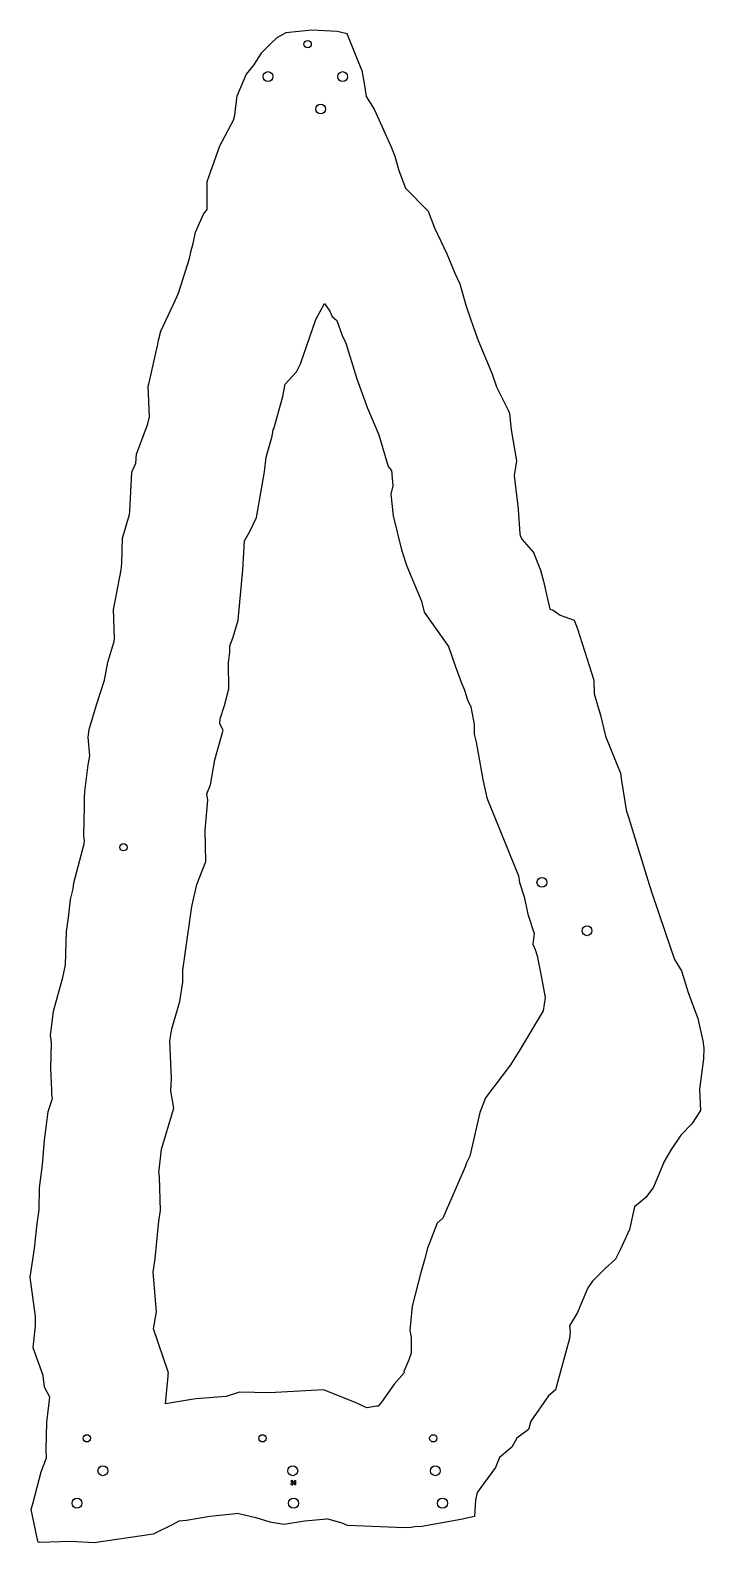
# Model space of a CAD drawing. Header units: millimetres. Extents: x 94 to 925, y 239 to 2105.
import ezdxf

# ---------------------------------------------------------------- set-up
doc = ezdxf.new("R2010")
doc.units = ezdxf.units.MM
doc.linetypes.add('SLD-Durchgehend', pattern=[0])

msp = doc.modelspace()

# ---------------------------------------------------------------- linework, layer by layer
at = {"color": 7, "linetype": 'SLD-Durchgehend', "lineweight": 25}
for p, q in [((398, 2095.4), (390.6, 2088.7)), ((409.2, 2101.5), (398, 2095.4)), ((441.4, 2104.9), (409.2, 2101.5)), ((472.5, 2103.2), (441.4, 2104.9)), ((485, 2100.5), (472.5, 2103.2)), ((503.1, 2055.6), (485, 2100.5)), ((378.7, 2076.7), (369.4, 2061.7)), ((390.6, 2088.7), (378.7, 2076.7)), ((369.4, 2061.7), (360.3, 2050.5)), ((503.1, 2055.6), (506.4, 2036.6)), ((360.3, 2050.5), (349, 2024.2)), ((506.4, 2036.6), (508.5, 2023.2)), ((346.3, 2000.2), (349, 2024.2)), ((508.5, 2023.2), (518.3, 2007.7)), ((344.7, 1993.8), (346.3, 2000.2)), ((518.3, 2007.7), (538.9, 1961.7)), ((327.9, 1962.1), (344.7, 1993.8)), ((316.2, 1929.8), (327.9, 1962.1)), ((538.9, 1961.7), (543.7, 1949.6)), ((543.7, 1949.6), (548.5, 1931.9)), ((312.3, 1918.3), (316.2, 1929.8)), ((548.5, 1931.9), (556.8, 1910.1)), ((312.1, 1883.7), (312.3, 1918.3)), ((556.8, 1910.1), (585, 1881.6)), ((297.9, 1855.7), (307.7, 1877.9)), ((307.7, 1877.9), (312.1, 1883.7)), ((585, 1881.6), (592.7, 1861)), ((294.9, 1841.8), (297.9, 1855.7)), ((592.7, 1861), (607.9, 1829.2)), ((290.5, 1823.1), (292.2, 1833.2)), ((292.2, 1833.2), (294.9, 1841.8)), ((607.9, 1829.2), (617.8, 1805.1)), ((276.6, 1780.5), (290.5, 1823.1)), ((617.8, 1805.1), (623.8, 1792.1)), ((623.8, 1792.1), (631.9, 1764.5)), ((270.7, 1766.9), (276.6, 1780.5)), ((254.8, 1733.5), (270.7, 1766.9)), ((446.1, 1748), (456.8, 1767.7)), ((456.8, 1767.7), (463.6, 1758.4)), ((463.6, 1758.4), (466.5, 1751.8)), ((631.9, 1764.5), (640.6, 1738.1)), ((427.1, 1693.3), (446.1, 1748)), ((466.5, 1751.8), (472.1, 1746.8)), ((472.1, 1746.8), (478.7, 1728.2)), ((640.6, 1738.1), (646.4, 1722.1)), ((240.1, 1668.1), (251.2, 1717.7)), ((251.2, 1717.7), (251.9, 1722.6)), ((251.9, 1722.6), (254.8, 1733.5)), ((478.7, 1728.2), (483.1, 1718.9)), ((483.1, 1718.9), (496.8, 1674.6)), ((646.4, 1722.1), (663.5, 1681.8)), ((408.2, 1668.1), (422.3, 1683.2)), ((422.3, 1683.2), (427.1, 1693.3)), ((663.5, 1681.8), (669.2, 1665.1)), ((239.2, 1666.2), (240.1, 1668.1)), ((241.1, 1627.7), (239.2, 1666.2)), ((405.6, 1653), (408.2, 1668.1)), ((496.8, 1674.6), (509.9, 1638.5)), ((669.2, 1665.1), (683.5, 1636.1)), ((394.3, 1613), (405.6, 1653)), ((238.8, 1619.3), (241.1, 1627.7)), ((509.9, 1638.5), (523.8, 1605.5)), ((683.5, 1636.1), (685.1, 1631.9)), ((685.1, 1631.9), (687.4, 1611.9)), ((224.9, 1582), (238.8, 1619.3)), ((392.2, 1603.9), (393.4, 1611.9)), ((393.4, 1611.9), (394.3, 1613)), ((523.8, 1605.5), (535.4, 1566.5)), ((687.4, 1611.9), (693.9, 1573.6)), ((384.8, 1578.2), (392.2, 1603.9)), ((219.1, 1559.5), (224.1, 1570.6)), ((224.1, 1570.6), (224.9, 1582)), ((383, 1560.1), (384.8, 1578.2)), ((693.9, 1573.6), (690.8, 1555.6)), ((216.9, 1511.6), (219.1, 1559.5)), ((372.8, 1503.6), (383, 1560.1)), ((535.4, 1566.5), (539.6, 1561.8)), ((539.6, 1561.8), (541.3, 1542.9)), ((690.8, 1555.6), (695.7, 1513.8)), ((541.3, 1542.9), (538.9, 1532.3)), ((538.9, 1532.3), (541.8, 1505.7)), ((216.2, 1507.5), (216.9, 1511.6)), ((695.7, 1513.8), (698, 1483.7)), ((207.7, 1478.1), (216.2, 1507.5)), ((364.7, 1486.4), (372.8, 1503.6)), ((541.8, 1505.7), (551.8, 1463.8)), ((206.8, 1447.2), (207.7, 1478.1)), ((356.1, 1439.3), (358, 1474.8)), ((358, 1474.8), (364.7, 1486.4)), ((698, 1483.7), (698.3, 1481.6)), ((698.3, 1481.6), (700.5, 1477)), ((700.5, 1477), (714.8, 1460.3)), ((551.8, 1463.8), (558.3, 1443.6)), ((714.8, 1460.3), (723.5, 1438.6)), ((196.9, 1391.9), (206.1, 1439.2)), ((206.1, 1439.2), (206.5, 1443.4)), ((206.5, 1443.4), (206.8, 1447.2)), ((350.3, 1377.1), (356.1, 1439.3)), ((558.3, 1443.6), (576.7, 1400.4)), ((723.5, 1438.6), (727.3, 1425)), ((727.3, 1425), (735, 1390.7)), ((576.7, 1400.4), (579.7, 1386.8)), ((196.4, 1390.4), (196.9, 1391.9)), ((197.9, 1354.2), (196.4, 1390.4)), ((579.7, 1386.8), (609.8, 1344.3)), ((735, 1390.7), (739.1, 1389.2)), ((739.1, 1389.2), (747.6, 1383)), ((747.6, 1383), (764.9, 1376.9)), ((344.1, 1355.9), (350.3, 1377.1)), ((764.9, 1376.9), (769.1, 1366.5)), ((769.1, 1366.5), (789.1, 1302.8)), ((189.4, 1325), (197.5, 1350.7)), ((197.5, 1350.7), (197.9, 1354.2)), ((339.9, 1345.5), (344.1, 1355.9)), ((340.2, 1337.5), (339.9, 1345.5)), ((609.8, 1344.3), (618.2, 1320.7)), ((185.3, 1302.8), (189.4, 1325)), ((338.3, 1324.4), (340.2, 1337.5)), ((338.7, 1292.2), (338.3, 1324.4)), ((618.2, 1320.7), (626.6, 1297.2)), ((175.4, 1272.7), (185.3, 1302.8)), ((333.4, 1271.8), (338.7, 1292.2)), ((626.6, 1297.2), (627.3, 1296.7)), ((627.3, 1296.7), (629.6, 1290.5)), ((629.6, 1290.5), (633.2, 1278.7)), ((789.1, 1302.8), (789.5, 1286)), ((166.7, 1242.2), (175.4, 1272.7)), ((328.1, 1255.1), (333.4, 1271.8)), ((633.2, 1278.7), (637.3, 1270)), ((637.3, 1270), (641.6, 1248.3)), ((789.5, 1286), (797.3, 1259.9)), ((327.9, 1249.2), (328.1, 1255.1)), ((797.3, 1259.9), (803.5, 1233.9)), ((165.4, 1232.5), (166.7, 1242.2)), ((167.4, 1209.4), (165.4, 1232.5)), ((321.5, 1204.7), (331.8, 1241.3)), ((331.8, 1241.3), (327.9, 1249.2)), ((641.6, 1248.3), (641.7, 1236.5)), ((641.7, 1236.5), (644, 1226.3)), ((803.5, 1233.9), (822.2, 1188.2)), ((644, 1226.3), (652.1, 1180.4)), ((161.2, 1165.6), (165.2, 1198.7)), ((165.2, 1198.7), (167.4, 1209.4)), ((316.1, 1173.7), (321.5, 1204.7)), ((652.1, 1180.4), (657.4, 1157.7)), ((822.2, 1188.2), (823.3, 1178.8)), ((823.3, 1178.8), (829.5, 1140.3)), ((160.7, 1159.1), (161.2, 1165.6)), ((160.9, 1148), (160.7, 1159.1)), ((311.8, 1162.9), (316.1, 1173.7)), ((313.1, 1154.7), (311.8, 1162.9)), ((657.4, 1157.7), (696.3, 1061.5)), ((160.1, 1110.9), (160.9, 1148)), ((309.8, 1117.6), (313.1, 1154.7)), ((829.5, 1140.3), (830.3, 1139.1)), ((830.3, 1139.1), (857.4, 1050.9)), ((147.7, 1052.7), (160.4, 1101.2)), ((160.8, 1104.8), (160.1, 1110.9)), ((160.4, 1101.2), (160.8, 1104.8)), ((310.4, 1079.3), (309.8, 1117.6)), ((299.4, 1050.7), (310.4, 1079.3)), ((143.7, 1032.4), (147, 1045.5)), ((147, 1045.5), (147.7, 1052.7)), ((293.1, 1023.8), (299.4, 1050.7)), ((696.3, 1061.5), (697.5, 1053.5)), ((697.5, 1053.5), (703.2, 1035.6)), ((857.4, 1050.9), (858.5, 1048.3)), ((858.5, 1048.3), (860.9, 1040.4)), ((141.2, 1010.3), (143.7, 1032.4)), ((703.2, 1035.6), (707.9, 1014.2)), ((860.9, 1040.4), (877, 993.1)), ((138.4, 992.7), (141.2, 1010.3)), ((282.2, 945.2), (293.1, 1023.8)), ((707.9, 1014.2), (715.6, 990.5)), ((137.5, 951.6), (138.4, 992.7)), ((715.6, 990.5), (714.1, 977.4)), ((877, 993.1), (877.3, 992)), ((877.3, 992), (888.6, 958.5)), ((714.1, 977.4), (716.7, 970.7)), ((716.7, 970.7), (719.3, 962.9)), ((719.3, 962.9), (723.6, 942.4)), ((888.6, 958.5), (897.2, 944.5)), ((122.7, 894.7), (134.2, 935.9)), ((134.2, 935.9), (137.5, 951.6)), ((282.3, 930.2), (282.2, 945.2)), ((723.6, 942.4), (729.1, 911.6)), ((897.2, 944.5), (905.4, 917.6)), ((278.6, 906.5), (282.3, 930.2)), ((905.4, 917.6), (917.5, 885.7)), ((268.6, 872.6), (278.6, 906.5)), ((729.1, 911.6), (726.6, 894.9)), ((119, 864.4), (122.7, 894.7)), ((726.6, 894.9), (697.9, 846.8)), ((917.5, 885.7), (923.5, 858.1)), ((120, 855.8), (119, 864.4)), ((265.9, 857.9), (268.6, 872.6)), ((119.4, 824), (120, 855.8)), ((268.1, 811.6), (265.9, 857.9)), ((697.9, 846.8), (686.2, 828.5)), ((923.5, 858.1), (924.8, 848.7)), ((924.8, 848.7), (924.6, 835.6)), ((120.5, 797.6), (119.4, 824)), ((686.2, 828.5), (655.4, 787.7)), ((924.6, 835.6), (919.5, 798.3)), ((267.2, 796.2), (268.1, 811.6)), ((116, 770.7), (121.4, 786.9)), ((120.4, 791.6), (120.5, 797.6)), ((121.4, 786.9), (120.4, 791.6)), ((270.9, 774.8), (267.2, 796.2)), ((655.4, 787.7), (648.7, 769.5)), ((919.5, 798.3), (921, 771.8)), ((113.7, 754.3), (116, 770.7)), ((255.9, 724.3), (270.9, 774.8)), ((648.7, 769.5), (636.3, 715.6)), ((921, 771.8), (910.3, 755.5)), ((111.5, 735.5), (113.7, 754.3)), ((910.3, 755.5), (896.5, 741.5)), ((108.8, 705), (111.5, 735.5)), ((896.5, 741.5), (884.7, 724)), ((252.7, 695), (255.9, 724.3)), ((636.3, 715.6), (632, 707.4)), ((884.7, 724), (875.8, 709.1)), ((105.1, 676.5), (108.8, 705)), ((252.8, 694.1), (252.7, 695)), ((253.5, 689.7), (252.8, 694.1)), ((630.3, 702.5), (603, 639.1)), ((632, 707.4), (630.3, 702.5)), ((875.8, 709.1), (862.9, 677.5)), ((105, 649.3), (105.1, 676.5)), ((254.5, 648.8), (253.5, 689.7)), ((862.9, 677.5), (853.3, 664.5)), ((839.3, 653.3), (833.4, 625.2)), ((853.3, 664.5), (839.3, 653.3)), ((102.3, 632), (105, 649.3)), ((247.9, 588.8), (252.5, 635.6)), ((252.5, 635.6), (254.5, 648.8)), ((603, 639.1), (595.9, 633)), ((99.2, 601.8), (102.3, 632)), ((595.9, 633), (583.9, 602.2)), ((833.4, 625.2), (821.8, 599.9)), ((93.8, 566.4), (99.2, 601.8)), ((583.9, 602.2), (580.4, 587.9)), ((821.8, 599.9), (815.9, 588.4)), ((245.4, 572.5), (247.9, 588.8)), ((580.4, 587.9), (575.4, 570.6)), ((815.9, 588.4), (803.2, 577)), ((100.4, 517.7), (93.8, 566.4)), ((249.6, 523.7), (245.4, 572.5)), ((575.4, 570.6), (565, 530.6)), ((787.7, 561.3), (781.9, 553.2)), ((803.2, 577), (787.7, 561.3)), ((781.9, 553.2), (771.9, 529.7)), ((245.9, 502.8), (249.6, 523.7)), ((565, 530.6), (562.1, 500.6)), ((769, 522.7), (759.2, 506.1)), ((771.9, 529.7), (769, 522.7)), ((97.5, 479.3), (100.3, 506.2)), ((100.3, 506.2), (100.4, 517.7)), ((759.2, 506.1), (760, 498.6)), ((263.9, 449.5), (245.9, 502.8)), ((562.1, 500.6), (563.7, 492)), ((563.7, 492), (563.8, 472.4)), ((759, 490.7), (741.8, 427.3)), ((760, 498.6), (759, 490.7)), ((109.8, 444.9), (97.5, 479.3)), ((563.8, 472.4), (561, 464.2)), ((264.3, 448.1), (263.9, 449.5)), ((264.2, 447.2), (264.3, 448.1)), ((555, 448.4), (542.7, 434.2)), ((561, 464.2), (554.6, 449.8)), ((554.6, 449.8), (555, 448.4)), ((111.3, 430.7), (109.8, 444.9)), ((118.1, 418.1), (111.3, 430.7)), ((260.8, 410), (264.1, 444.3)), ((264.1, 444.3), (264.2, 447.2)), ((542.7, 434.2), (527.2, 412.3)), ((114.2, 387.6), (118.1, 418.1)), ((293, 415.6), (260.8, 410)), ((298.4, 416.4), (293, 415.6)), ((335.7, 419.3), (298.4, 416.4)), ((352.1, 424.3), (335.7, 419.3)), ((389.1, 423.5), (352.1, 424.3)), ((455.7, 427.5), (389.1, 423.5)), ((495.8, 411.2), (455.7, 427.5)), ((509, 405.2), (495.8, 411.2)), ((527.2, 412.3), (523.1, 407.1)), ((733.1, 419.9), (711.5, 388.6)), ((738.7, 424.5), (733.1, 419.9)), ((741.8, 427.3), (738.7, 424.5)), ((521.6, 407), (509, 405.2)), ((523.1, 407.1), (521.6, 407)), ((113.3, 353.8), (114.2, 387.6)), ((708.5, 378.3), (694.1, 367.7)), ((711.5, 388.6), (708.5, 378.3)), ((688.2, 356.7), (673, 344)), ((694.1, 367.7), (688.2, 356.7)), ((107.3, 326.1), (113.7, 343.6)), ((113.7, 343.6), (113.3, 353.8)), ((673, 344), (667.9, 331.6)), ((97.6, 288.5), (107.3, 326.1)), ((667.9, 331.6), (645.1, 300.6)), ((645.1, 300.6), (643.4, 291.7)), ((95.1, 279.7), (97.6, 288.5)), ((643.4, 291.7), (641.8, 271.1)), ((103.4, 240.4), (95.1, 279.7)), ((277.2, 265.2), (269.9, 261)), ((286.6, 266.3), (277.2, 265.2)), ((315.4, 271), (286.6, 266.3)), ((351.1, 274.6), (315.4, 271)), ((351.1, 274.6), (372.1, 270)), ((372.1, 270), (389.4, 264.3)), ((389.4, 264.3), (406.7, 261.5)), ((406.7, 261.5), (432.5, 265.8)), ((432.5, 265.8), (459.6, 268.1)), ((478.5, 262.7), (459.6, 268.1)), ((485.4, 259.8), (478.5, 262.7)), ((625.1, 267.2), (576.9, 258.7)), ((641.8, 271.1), (625.1, 267.2)), ((245.4, 249.2), (172.8, 238.7)), ((246.4, 249.6), (245.4, 249.2)), ((269.9, 261), (246.4, 249.6)), ((555.7, 257), (485.4, 259.8)), ((563.4, 257.5), (555.7, 257)), ((568.2, 258.2), (563.4, 257.5)), ((576.9, 258.7), (568.2, 258.2)), ((103.9, 238.9), (103.4, 240.4)), ((104.9, 239), (103.9, 238.9)), ((144.3, 240), (104.9, 239)), ((172.8, 238.7), (144.3, 240))]:
    msp.add_line(p, q, dxfattribs=at)
at = {"color": 2, "linetype": 'SLD-Durchgehend', "lineweight": 25, "true_color": 0xffff00}
for p, q in [((415.1, 311.6), (415.6, 311.6)), ((415.8, 314.1), (415.3, 314.1)), ((416.6, 312.8), (416.6, 313.3)), ((419.8, 314.8), (420.1, 315.3)), ((420.5, 314.8), (419.8, 314.8)), ((420.1, 315.3), (421, 315.3)), ((420.5, 310.3), (420.5, 314.8)), ((421, 310.3), (420.5, 310.3)), ((421, 315.3), (421, 310.3))]:
    msp.add_line(p, q, dxfattribs=at)
at = {"color": 2, "linetype": 'SLD-Durchgehend', "lineweight": 25, "true_color": 0xffff00, "flags": 128}
for points in [[(415.6, 311.6), (415.8, 311.2), (416, 310.9)], [(416, 310.9), (416.4, 310.7), (416.8, 310.7)], [(416.6, 313.3), (417.4, 313.5), (417.7, 313.7), (417.8, 313.9), (417.8, 314.1)], [(418.1, 311.7), (418.1, 312), (417.9, 312.2), (417.6, 312.6), (416.6, 312.8)], [(417.8, 314.1), (417.7, 314.5), (417.4, 314.8), (416.8, 314.9)], [(417.7, 313.1), (418, 312.9), (418.2, 312.7)], [(418.2, 312.7), (418.5, 312.2), (418.5, 311.8)]]:
    msp.add_lwpolyline(points, dxfattribs=at)
at = {"color": 7, "linetype": 'SLD-Durchgehend', "lineweight": 25}
for centre, radius in [((436.1, 2087.7), 4.5), ((387.2, 2047.7), 6.12), ((479.3, 2047.7), 6.12), ((452.2, 2007.7), 6.12), ((208.9, 1096.8), 4.5), ((725.2, 1053.5), 6.12), ((780.8, 993.8), 6.12), ((163.7, 367.5), 4.5), ((380.5, 367.5), 4.5), ((591.1, 367.5), 4.5), ((183.5, 327.5), 6.12), ((417.7, 327.5), 6.12), ((593.7, 327.5), 6.12), ((151.5, 287.5), 6.12), ((418.7, 287.5), 6.12), ((602.5, 287.5), 6.12)]:
    msp.add_circle(centre, radius, dxfattribs=at)
at = {"color": 2, "linetype": 'SLD-Durchgehend', "lineweight": 25, "true_color": 0xffff00}
for centre, radius, start, end in [((416.8, 311.8), 1.64, 185.8326, 271.2086), ((416.8, 313.9), 1.51, 90.0685, 171.4129), ((416.8, 313.8), 1.07, 88.8961, 163.7827), ((416.9, 314), 1.38, 3.4177, 93.2713), ((416.9, 311.8), 1.66, 267.488, 358.5314), ((416.9, 311.8), 1.15, 263.7268, 355.7156), ((417.1, 314.1), 1.17, 300.1095, 0.7257)]:
    msp.add_arc(centre, radius, start, end, dxfattribs=at)

doc.saveas('drawing.dxf')
